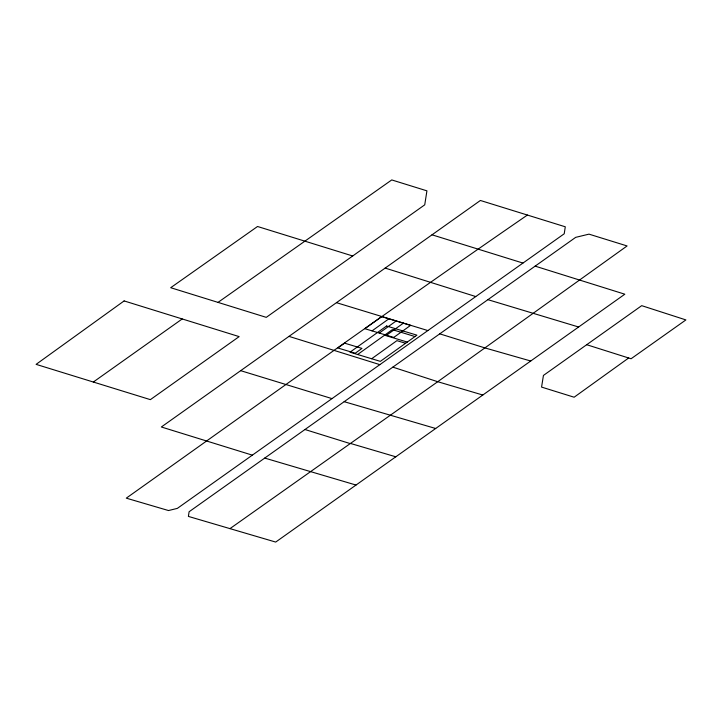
<?xml version="1.0" encoding="UTF-8"?>
<svg xmlns="http://www.w3.org/2000/svg" width="722" height="722" viewBox="0 0 722 722"><rect width="100%" height="100%" fill="white"/><g stroke="black" fill="none" stroke-linecap="round" stroke-linejoin="round"><path stroke-width="1.08" d="M628.663 357.995L574.134 397.217L541.572 387.091L543.431 375.431L641.705 305.659L685.9 319.918L631.073 358.753L586.706 344.71M372.047 330.875L388.887 318.808M379.285 333.059L396.125 320.992M357.625 354.511L392.353 329.638L414.997 336.551M386.523 335.234L403.363 323.176M371.659 358.744L396.919 340.649L405.602 343.266M252.33 455.149L161.349 426.991L480.392 200.472L565.29 226.798L564.216 233.784L177.359 508.378L168.506 510.544L126.287 498.153C259.685 403.345 392.569 307.834 527.403 215.048M93.319 382.037L182.224 318.943M229.975 528.63L437.74 381.712L627.093 245.949L588.99 234.145L575.696 237.348L189.092 511.763L188.406 516.411L275.696 542.069L624.828 294.206L535.128 266.138M218.026 302.383L391.748 179.931L426.928 190.843L424.735 204.831L266.265 317.355L170.699 287.708L257.537 226.491L352.697 255.976M530.724 361L485.094 347.968L439.734 333.835M344.168 401.676L435.682 428.498M350.432 443.425L395.818 456.8M264.73 458.073L356.018 485.04M482.792 395.024L437.74 381.712L392.831 367.137M487.892 299.666L578.611 327.003M384.564 335.216L407.289 342.066M379.853 364.637L288.981 336.38M240.679 370.666L331.994 398.607M336.47 302.671L427.857 330.559M432.018 234.812L522.954 263.07M304.955 429.509L350.224 443.597M385.151 268.079L475.744 296.552M124.112 300.921L36.1 364.357L150.366 399.645L239.153 336.614L124.112 300.921M344.602 343.158L337.86 347.986L355.242 353.22L361.975 348.401L344.602 343.158M381.649 316.633L364.809 328.69L393.77 337.418L410.601 325.36L381.649 316.633M386.577 326.01L349.99 352.21L380.35 361.361L416.937 335.161L386.577 326.01"/></g></svg>
